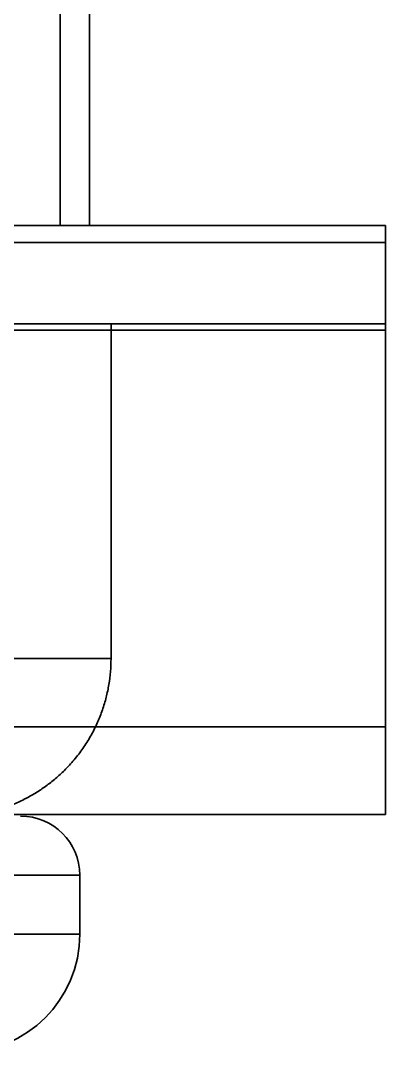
# Model space of a CAD drawing. Header units: millimetres. Extents: x -180 to 3623, y 0 to 2194.
# Drawn here: x 141.7 to 160.2, y 1242.9 to 1295.3 of the extents above; entities that cross this region are included whole.
import ezdxf

# ---------------------------------------------------------------- set-up
doc = ezdxf.new("R2010")
doc.units = ezdxf.units.MM

# ---------------------------------------------------------------- blocks, each defined once
blk = doc.blocks.new('Drawing View3')
at = {"color": 7, "linetype": 'Continuous', "lineweight": 35}
for p, q in [((26.5, 524.573), (26.5, 24.573)), ((26.5, 24.573), (26.5, 524.573)), ((28, 524.573), (28, 24.573)), ((28, 24.573), (28, 524.573)), ((43, 24.573), (-37, 24.573)), ((43, 24.573), (-37, 24.573)), ((26.5, 24.573), (-20.5, 24.573)), ((-20.5, 24.573), (26.5, 24.573)), ((26.5, 24.573), (28, 24.573)), ((28, 24.573), (26.5, 24.573)), ((43, 24.573), (43, 19.573)), ((43, 24.573), (43, 23.701)), ((43, 23.701), (43, 24.573)), ((43, 19.573), (43, 24.573)), ((43, 23.701), (-37, 23.701)), ((43, 23.701), (-37, 23.701)), ((43, 23.701), (43, -0.897)), ((43, 19.246), (43, 23.701)), ((43, -0.897), (43, 23.701)), ((43, 23.701), (43, 19.246)), ((43, 19.573), (-37, 19.573)), ((43, 19.573), (-37, 19.573)), ((24.086, 19.573), (29.086, 19.573)), ((29.086, 19.573), (24.086, 19.573)), ((29.086, 19.573), (29.086, 2.573)), ((29.086, 19.573), (29.086, 2.573)), ((43, 19.246), (43, 19.573)), ((43, 19.573), (43, 19.246)), ((43, 19.246), (-37, 19.246)), ((43, 19.246), (-37, 19.246)), ((43, -5.353), (43, 19.246)), ((43, 19.246), (43, -5.353)), ((29.086, 2.573), (24.086, 2.573)), ((24.086, 2.573), (29.086, 2.573)), ((43, -0.897), (-37, -0.897)), ((43, -0.897), (-37, -0.897)), ((43, -5.353), (43, -0.897)), ((43, -0.897), (43, -5.353)), ((43, -5.353), (-37, -5.353)), ((43, -5.353), (-37, -5.353)), ((-14.221, -8.427), (27.5, -8.427)), ((-14.221, -8.427), (27.5, -8.427)), ((27.5, -11.427), (27.5, -8.427)), ((27.5, -11.427), (27.5, -8.427)), ((-14.221, -11.427), (27.5, -11.427)), ((-14.221, -11.427), (27.5, -11.427))]:
    blk.add_line(p, q, dxfattribs=at)
for centre, radius, start, end in [((24.5, -8.427), 3, 0, 89.9957), ((24.5, -8.427), 3, 0, 89.9957), ((21.5, -11.427), 6, 270.0014, 0), ((21.5, -11.427), 6, 270.0014, 0)]:
    blk.add_arc(centre, radius, start, end, dxfattribs=at)
for points, knots in [([(29.086, 2.573), (29.081, 2.353), (29.07, 1.913), (28.985, 1.256), (28.849, 0.604), (28.658, -0.038), (28.409, -0.675), (28.097, -1.302), (27.721, -1.916), (27.284, -2.503), (26.818, -3.022), (26.335, -3.475), (25.847, -3.866), (25.321, -4.224), (24.759, -4.545), (24.159, -4.823), (23.526, -5.055), (22.869, -5.236), (22.237, -5.352), (21.641, -5.416), (21.271, -5.424), (21.086, -5.427)], [0, 0, 0, 0, 0.057883, 0.115972, 0.174118, 0.232182, 0.290044, 0.350044, 0.410242, 0.470404, 0.530353, 0.578971, 0.627748, 0.676495, 0.725072, 0.774054, 0.823275, 0.872464, 0.921402, 0.960701, 1, 1, 1, 1]), ([(29.086, 2.573), (29.081, 2.353), (29.07, 1.913), (28.985, 1.256), (28.849, 0.604), (28.658, -0.039), (28.408, -0.675), (28.097, -1.303), (27.721, -1.916), (27.284, -2.503), (26.818, -3.022), (26.335, -3.475), (25.847, -3.866), (25.321, -4.224), (24.758, -4.545), (24.158, -4.823), (23.526, -5.055), (22.869, -5.236), (22.237, -5.352), (21.641, -5.416), (21.271, -5.424), (21.086, -5.427)], [0, 0, 0, 0, 0.057895, 0.1159956, 0.174153, 0.2322288, 0.2901029, 0.3500996, 0.410295, 0.4704537, 0.5304002, 0.5790157, 0.6277912, 0.6765364, 0.7251105, 0.7740907, 0.8233098, 0.8724964, 0.9214322, 0.9607165, 1, 1, 1, 1])]:
    blk.add_open_spline(points, degree=3, knots=knots, dxfattribs=at)

msp = doc.modelspace()

# ---------------------------------------------------------------- block references
at = {"color": 7, "linetype": 'Continuous', "lineweight": 35}
msp.add_blockref('Drawing View3', (117.163, 1260.353), dxfattribs=at)

doc.saveas('drawing.dxf')
